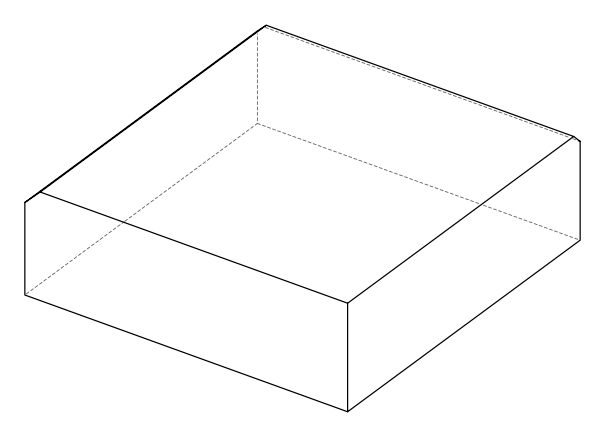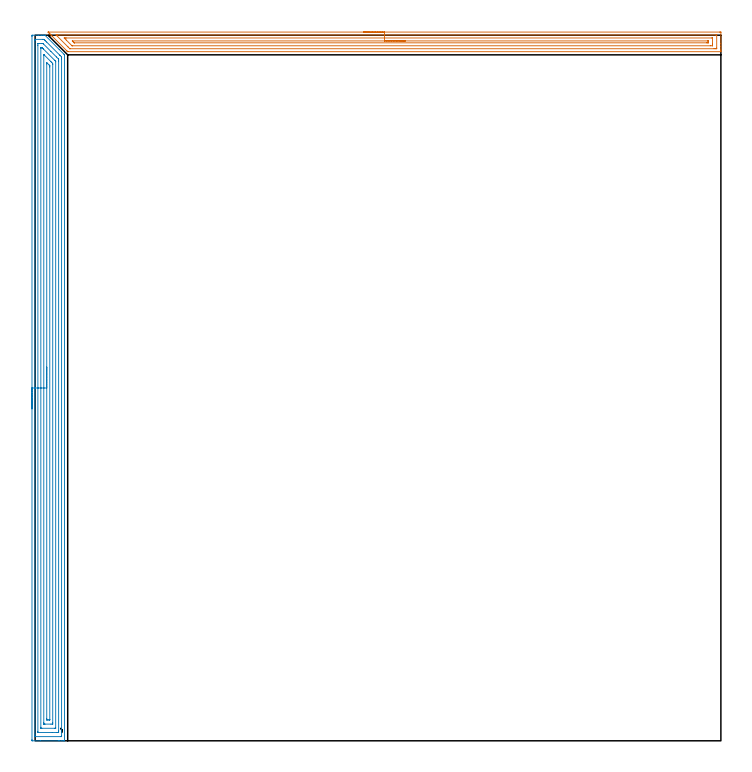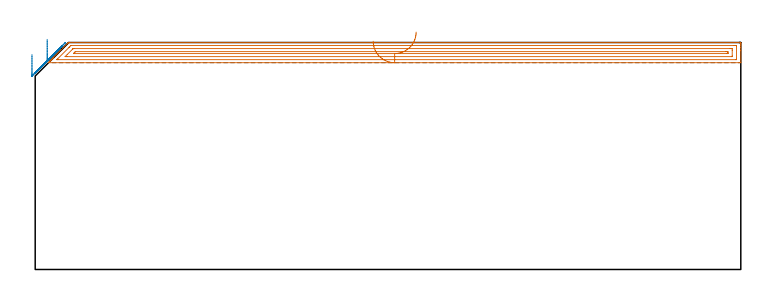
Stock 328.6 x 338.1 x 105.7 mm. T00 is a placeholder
(PLAN: 2 operations, 0 tool changes, 26.7 min)
(1 AREA_MILL | FG_CHAMFER_SURFACE | UGT0205_001 | 10.36 min | 14468 mm3)
(2 AREA_MILL_1 | FG_CHAMFER_SURFACE_1 | UGT0205_001 | 16.36 min | 40645 mm3)
(TOOL UGT0205_001 | Chamfer Mill 20 x 3 x 45 deg. | D20 FL50 Z2)
(OP 1 AREA_MILL)
G17 G21 G94 G90
T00 M6
G54
G17 G0 G90 X157.4 Y339.6 S1061 M3
G43 Z115.7 H0
Z106.3
G94 G1 X157.438 Z105.428 F250.
X157.552 Z104.564
X157.741 Z103.712
X158.003 Z102.88
X158.337 Z102.074
X158.74 Z101.3
X159.208 Z100.564
X159.74 Z99.872
X160.329 Z99.229
X160.972 Z98.64
X161.664 Z98.109
X162.4 Z97.64
X163.174 Z97.237
X163.98 Z96.903
X164.812 Z96.641
X165.664 Z96.452
X166.528 Z96.338
X167.4 Z96.3
X327.998
X328.554 Y339.594 Z96.303
X328.59 Y339.591 Z96.306
X328.6 Y339.549 Z96.348
Y334.027 Z101.868
Y332.586 Z103.311
Y331.408 Z104.487
Y330.797 Z105.102
Y330.434 Z105.465
Y330.317 Z105.575
X328.59 Y330.203 Z105.688
X328.444 Y330.2 Z105.7
X15.724
X15.605 Y330.204 Z105.689
X15.535 Y330.264 Z105.633
X15.278 Y330.522 Z105.378
X15.265 Y330.535 Z105.365
X8.413 Y337.386 Z98.512
X8.279 Y337.519 Z98.377
X8.14 Y337.659 Z98.239
X7.985 Y337.813 Z98.084
X7.842 Y337.956 Z97.94
X7.694 Y338.105 Z97.793
X7.558 Y338.241 Z97.657
X7.405 Y338.392 Z97.503
X7.248 Y338.551 Z97.347
X7.131 Y338.668 Z97.23
X6.968 Y338.829 Z97.066
X6.802 Y338.997 Z96.901
X6.704 Y339.095 Z96.802
X6.356 Y339.443 Z96.455
X6.274 Y339.524 Z96.371
X6.21 Y339.589 Z96.303
X6.279 Y339.596 Z96.3
X6.317 Y339.599 Z96.301
X167.4 Y339.6 Z96.3
Y338.186 Z97.714
X326.213 Y338.185 Z97.715
X326.426 Y338.184 Z97.716
X326.555 Y338.181 Z97.719
X326.582 Y338.179 Z97.721
X326.59 Y338.167 Z97.733
X326.593 Y338.143 Z97.757
X326.599 Y338.015 Z97.885
Y331.903 Z103.997
X326.597 Y331.777 Z104.123
X326.592 Y331.676 Z104.224
X326.587 Y331.621 Z104.279
X326.553 Y331.62 Z104.28
X326.213 Y331.616 Z104.284
X326.002 Y331.615 Z104.285
X325.321 Y331.614 Z104.286
X16.787 Y331.615 Z104.285
X16.702 Y331.616 Z104.284
X16.66 Y331.619 Z104.282
X16.643 Y331.621 Z104.279
X16.616 Y331.64 Z104.26
X15.97 Y332.281 Z103.619
X15.724 Y332.525 Z103.375
X10.371 Y337.879 Z98.021
X10.116 Y338.137 Z97.763
X10.091 Y338.166 Z97.734
X10.082 Y338.179 Z97.721
X10.088 Y338.18 Z97.72
X10.181 Y338.183 Z97.717
X10.371 Y338.185 Z97.715
X10.582 Y338.186 Z97.714
X167.4
Y336.772 Z99.128
X324.301 Y336.771 Z99.129
X324.429 Y336.77 Z99.13
X324.556 Y336.767 Z99.133
X324.585 Y336.765 Z99.135
X324.591 Y336.745 Z99.155
X324.597 Y336.702 Z99.198
X324.599 Y336.646 Z99.254
X324.6 Y336.479 Z99.421
Y333.86 Z102.04
X324.597 Y333.154 Z102.746
X324.593 Y333.071 Z102.829
X324.59 Y333.035 Z102.865
X324.553 Y333.032 Z102.868
X324.429 Y333.03 Z102.87
X323.665 Y333.029 Z102.872
X18.017 Z102.871
X17.846 Y333.031 Z102.869
X17.711 Y333.036 Z102.864
X17.668 Y333.042 Z102.858
X17.655 Y333.052 Z102.848
X17.546 Y333.154 Z102.746
X17.509 Y333.19 Z102.71
X14.926 Y335.773 Z100.127
X14.054 Y336.646 Z99.254
X13.94 Y336.762 Z99.138
X13.939 Y336.769 Z99.131
X14.704 Y336.771 Z99.129
X14.832 Y336.772 Z99.128
X167.4
Y335.357 Z100.543
X322.178
X322.474 Y335.356 Z100.544
X322.519 Y335.354 Z100.546
X322.565 Y335.35 Z100.55
X322.59 Y335.344 Z100.556
X322.592 Y335.304 Z100.596
X322.599 Y334.944 Z100.956
Y334.9 Z101.
X322.59 Y334.486 Z101.414
X322.576 Y334.449 Z101.451
X322.5 Y334.447 Z101.453
X322.376 Y334.444 Z101.456
X322.219 Y334.443 Z101.457
X321.752
X18.868
X18.751 Y334.445 Z101.455
X18.723 Y334.447 Z101.453
X18.713 Y334.449 Z101.451
X18.676 Y334.482 Z101.418
X18.562 Y334.59 Z101.31
X18.401 Y334.748 Z101.152
X18.249 Y334.9 Z101.
X18.105 Y335.047 Z100.853
X17.837 Y335.324 Z100.576
X17.817 Y335.352 Z100.548
X17.827 Y335.354 Z100.546
X17.867 Y335.356 Z100.544
X17.934 Y335.357 Z100.543
X167.4
X168.272 Z100.581
X169.136 Z100.695
X169.988 Z100.883
X170.82 Z101.146
X171.626 Z101.48
X172.4 Z101.882
X173.136 Z102.351
X173.828 Z102.882
X174.471 Z103.472
X175.06 Z104.115
X175.592 Z104.807
X176.06 Z105.543
X176.463 Z106.317
X176.797 Z107.123
X177.059 Z107.955
X177.248 Z108.806
X177.362 Z109.671
X177.4 Z110.543
G0 Z115.7
M5
M2
(OP 2 AREA_MILL_1)
G17 G21 G94 G90
T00 M6
G54
G17 G0 G90 X-1.5 Y159.05 S1061 M3
G43 Z115.7 H0
Z100.1
G94 G1 Y159.088 Z99.228 F250.
Y159.202 Z98.364
Y159.391 Z97.512
Y159.653 Z96.68
Y159.987 Z95.874
Y160.39 Z95.1
Y160.858 Z94.364
Y161.39 Z93.672
Y161.979 Z93.029
Y162.622 Z92.44
Y163.314 Z91.908
Y164.05 Z91.44
Y164.824 Z91.037
Y165.63 Z90.703
Y166.462 Z90.441
Y167.314 Z90.252
Y168.178 Z90.138
Y169.05 Z90.1
X-1.499 Y337.48 Z90.101
X-1.496 Y337.846 Z90.102
X-1.493 Y338.09 Z90.104
X-1.138 Y338.1 Z90.458
X1.487 Z93.082
X2.897 Z94.493
X3.237 Z94.832
X3.918 Z95.517
X4.55 Z96.149
X4.649 Y338.099 Z96.248
X4.699 Y338.09 Z96.296
X4.757 Y338.044 Z96.355
X11.55 Y331.25 Z103.149
X13.81 Y328.991 Z105.408
X14.008 Y328.791 Z105.605
X14.097 Y328.694 Z105.689
X14.1 Y328.544 Z105.7
Y0.174
X14.098 Y0.01 Z105.689
X13.962 Y0.003 Z105.554
X13.819 Y0. Z105.418
X13.543 Z105.143
X12.863 Z104.458
X11.648 Z103.245
X11.113 Z102.707
X2.496 Z94.093
X-1.138 Z90.459
X-1.409 Y0.003 Z90.189
X-1.492 Y0.01 Z90.105
X-1.499 Y0.095 Z90.099
X-1.5 Y0.62 Z90.1
Y169.05
X-0.086 Z91.514
X-0.085 Y335.511 Z91.515
X-0.084 Y335.693 Z91.516
X-0.08 Y336.048 Z91.52
X-0.079 Y336.084 Z91.521
X-0.026 Y336.09 Z91.574
X0.08 Y336.096 Z91.68
X0.214 Y336.099 Z91.814
X3.715 Z95.315
X4.112 Y336.093 Z95.712
X4.243 Y336.09 Z95.843
X4.379 Y335.961 Z95.979
X4.656 Y335.693 Z96.256
X4.987 Y335.363 Z96.587
X5.552 Y334.799 Z97.152
X11.805 Y328.544 Z103.405
X11.988 Y328.359 Z103.588
X12.679 Y327.651 Z104.279
X12.685 Y326.939 Z104.285
Y326.757
Y2.589
X12.684 Y2.408 Z104.284
X12.68 Y2.052 Z104.28
X12.679 Y2.016 Z104.279
X12.626 Y2.01 Z104.226
X12.52 Y2.004 Z104.12
X12.386 Y2.001 Z103.986
X0.135 Z91.735
X-0.029 Y2.007 Z91.571
X-0.06 Y2.01 Z91.54
X-0.079 Y2.019 Z91.521
X-0.081 Y2.055 Z91.519
X-0.084 Y2.225 Z91.516
X-0.085 Y2.408 Z91.515
X-0.086 Y3.12 Z91.514
Y169.05
X1.328 Z92.928
Y333.174
X1.33 Y333.905 Z92.93
X1.332 Y334.064 Z92.932
X1.335 Y334.084 Z92.935
X1.346 Y334.09 Z92.946
X1.392 Y334.095 Z92.992
X1.487 Y334.098 Z93.087
X2.172 Y334.1 Z93.772
X3.047 Z94.647
X3.237 Y334.099 Z94.837
X3.428 Y334.096 Z95.028
X3.801 Y334.088 Z95.401
X3.994 Y333.905 Z95.594
X7.563 Y330.338 Z99.163
X10.238 Y327.663 Z101.838
X11.113 Y326.787 Z102.713
X11.14 Y326.757 Z102.74
X11.265 Y326.602 Z102.865
X11.27 Y325.864 Z102.87
X11.271 Y325.702 Z102.871
X11.272 Y4.926 Z102.872
X11.27 Y4.195 Z102.87
X11.268 Y4.036 Z102.868
X11.265 Y4.016 Z102.865
X11.254 Y4.01 Z102.854
X11.208 Y4.005 Z102.808
X11.113 Y4.002 Z102.713
X10.428 Y4. Z102.028
X8.241 Z99.841
X1.487 Z93.087
X1.424 Y4.002 Z93.024
X1.373 Y4.005 Z92.973
X1.344 Y4.009 Z92.944
X1.335 Y4.035 Z92.935
X1.331 Y4.195 Z92.931
X1.329 Y4.356 Z92.929
X1.328 Y169.05 Z92.928
X2.743 Z94.343
Y331.898
X2.745 Y332.033 Z94.345
X2.747 Y332.074 Z94.347
X2.75 Y332.089 Z94.35
X2.756 Y332.092 Z94.356
X2.809 Y332.096 Z94.409
X3.237 Y332.1 Z94.837
X3.256 Z94.856
X3.308 Y332.094 Z94.908
X3.333 Y332.09 Z94.933
X3.424 Y332.016 Z95.024
X3.795 Y331.653 Z95.395
X4.002 Y331.448 Z95.602
X9.363 Y326.088 Z100.963
X9.585 Y325.864 Z101.185
X9.818 Y325.621 Z101.418
X9.851 Y325.575 Z101.451
X9.853 Y325.547 Z101.453
X9.855 Y325.485 Z101.455
X9.857 Y325.359 Z101.457
Y6.202
X9.855 Y6.067 Z101.455
X9.853 Y6.026 Z101.453
X9.85 Y6.011 Z101.45
X9.844 Y6.008 Z101.444
X9.791 Y6.004 Z101.391
X9.363 Y6. Z100.963
X3.219 Z94.819
X2.813 Y6.007 Z94.413
X2.763 Y6.01 Z94.363
X2.749 Y6.015 Z94.349
X2.747 Y6.03 Z94.347
X2.744 Y6.087 Z94.344
X2.743 Y6.143 Z94.343
Y6.487
Y169.05
X4.157 Z95.757
Y328.544
X4.159 Y328.717 Z95.759
X4.162 Y328.802 Z95.762
X4.164 Y328.826 Z95.764
X4.188 Y328.805 Z95.788
X4.264 Y328.734 Z95.864
X4.457 Y328.544 Z96.057
X7.613 Y325.388 Z99.213
X8.025 Y324.97 Z99.625
X8.436 Y324.541 Z100.036
X8.443 Y324.123 Z100.043
Y324.077
Y8.662
X8.44 Y8.238 Z100.04
X8.437 Y8.027 Z100.037
X8.436 Y8.01 Z100.036
X8.41 Y8.007 Z100.01
X8.354 Y8.003 Z99.954
X8.261 Y8. Z99.861
X7.613 Z99.213
X4.761 Z96.361
X4.261 Y8.002 Z95.861
X4.209 Y8.005 Z95.809
X4.174 Y8.01 Z95.774
X4.163 Y8.015 Z95.763
X4.162 Y8.034 Z95.762
X4.159 Y8.227 Z95.759
X4.157 Y8.617 Z95.757
Y169.05
X5.571 Z97.171
Y324.374
X5.573 Y324.97 Z97.173
X5.58 Z97.18
X6.738 Y323.815 Z98.338
X6.893 Y323.659 Z98.493
X6.97 Y323.578 Z98.57
X7.007 Y323.536 Z98.607
X7.022 Y323.516 Z98.622
X7.023 Y323.48 Z98.623
X7.027 Y323.183 Z98.627
X7.029 Y322.886 Z98.629
X7.028 Y10.152 Z98.628
X7.026 Y10.053 Z98.626
X7.023 Y10.019 Z98.623
X7.021 Y10.01 Z98.621
X7.012 Y10.007 Z98.612
X6.957 Y10.003 Z98.557
X6.738 Y10.001 Z98.338
X6.302 Y10. Z97.902
X5.862 Y10.003 Z97.462
X5.716 Y10.005 Z97.316
X5.6 Y10.01 Z97.2
X5.578 Y10.021 Z97.178
X5.575 Y10.067 Z97.175
X5.573 Y10.152 Z97.173
X5.572 Y10.449 Z97.172
X5.571 Y10.747 Z97.171
Y169.05
Y169.922 Z97.209
Y170.786 Z97.323
Y171.638 Z97.512
Y172.47 Z97.774
Y173.276 Z98.108
Y174.05 Z98.511
Y174.786 Z98.98
Y175.478 Z99.511
Y176.121 Z100.1
Y176.71 Z100.743
Y177.242 Z101.435
Y177.71 Z102.171
Y178.113 Z102.945
Y178.447 Z103.751
Y178.709 Z104.583
Y178.898 Z105.435
Y179.012 Z106.3
Y179.05 Z107.171
G0 Z115.7
M5
M2
